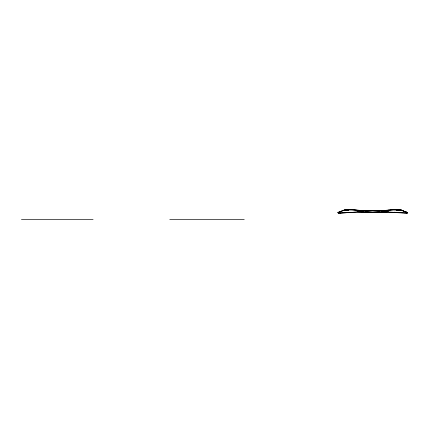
<?xml version="1.0" encoding="UTF-8"?>
<svg xmlns="http://www.w3.org/2000/svg" width="429" height="429" viewBox="0 0 429 429"><rect width="100%" height="100%" fill="white"/><g stroke="black" fill="none" stroke-linecap="round" stroke-linejoin="round"><path stroke-width="0.64" d="M363.636 211.706L338.572 213.17L337.832 212.618L338.336 212.763L338.25 213.218L360.81 211.787L367.733 211.744L372.678 212.194L379.681 211.706L407.11 213.218L407.024 212.763L407.545 212.618L400.091 209.733L397.034 209.851M407.089 212.687L407.105 213.17L404.161 212.864M407.153 213.095L406.783 213.17M338.803 212.205L345.27 209.733L348.327 209.851L347.64 209.674M338.819 212.199L339.784 211.797L337.832 212.618L344.76 209.937L346.192 209.62L348.225 209.819M341.688 211.004L344.423 210.006M344.385 210.296L348.579 210.001L345.56 209.979L347.817 209.845L343.704 210.446L346.954 209.851L352.112 209.711L361.309 210.746L358.043 210.258M343.709 210.446L344.734 210.221M397.136 209.819L399.168 209.62L400.6 209.937L407.55 212.623L407.105 212.999M346.198 209.947L353.941 209.808L364.216 210.757L372.678 210.392L381.145 210.757L391.42 209.808L399.163 209.947M387.333 210.258L384.057 210.746L393.275 209.711L400.976 210.296M385.403 210.494L384.057 210.746M398.246 209.792L396.691 210.017L398.246 209.792L397.281 209.915M388.224 211.685C377.928 212.693 367.439 212.693 357.142 211.685M388.181 211.706C377.911 212.704 367.449 212.704 357.18 211.706M382.915 210.714L384.867 210.596L359.969 210.494M369.616 210.467L367.621 210.628L368.742 210.601M340.079 213.004L341.194 212.864M396.782 210.001L397.753 209.888M388.899 210.178L387.752 210.274L395.297 209.701L401.646 210.441L399.603 210.001M342.514 212.73L344.004 212.618M345.56 209.979L348.541 210.017L347.608 209.888M345.651 212.532L347.436 212.446M379.751 211.706L372.415 212.146L365.395 211.706M367.626 212.344L369.272 212.334M377.718 212.344L379.349 212.339M371.611 210.387L377.638 210.623L376.533 210.596M21.45 219.439L93.077 219.439M169.777 219.439L244.24 219.439M350.059 209.695L357.614 210.28M381.596 211.712L404.166 212.864M397.946 212.446L399.721 212.532M397.956 209.883L399.801 209.979M394.042 212.226L396.042 212.344M401.367 212.618L402.852 212.73M348.075 209.915L347.115 209.792L348.67 210.017M400.091 209.733L401.817 210.296M401.817 210.307L400.933 210.006L403.668 210.998M406.542 212.199L405.577 211.797L406.558 212.205"/></g></svg>
